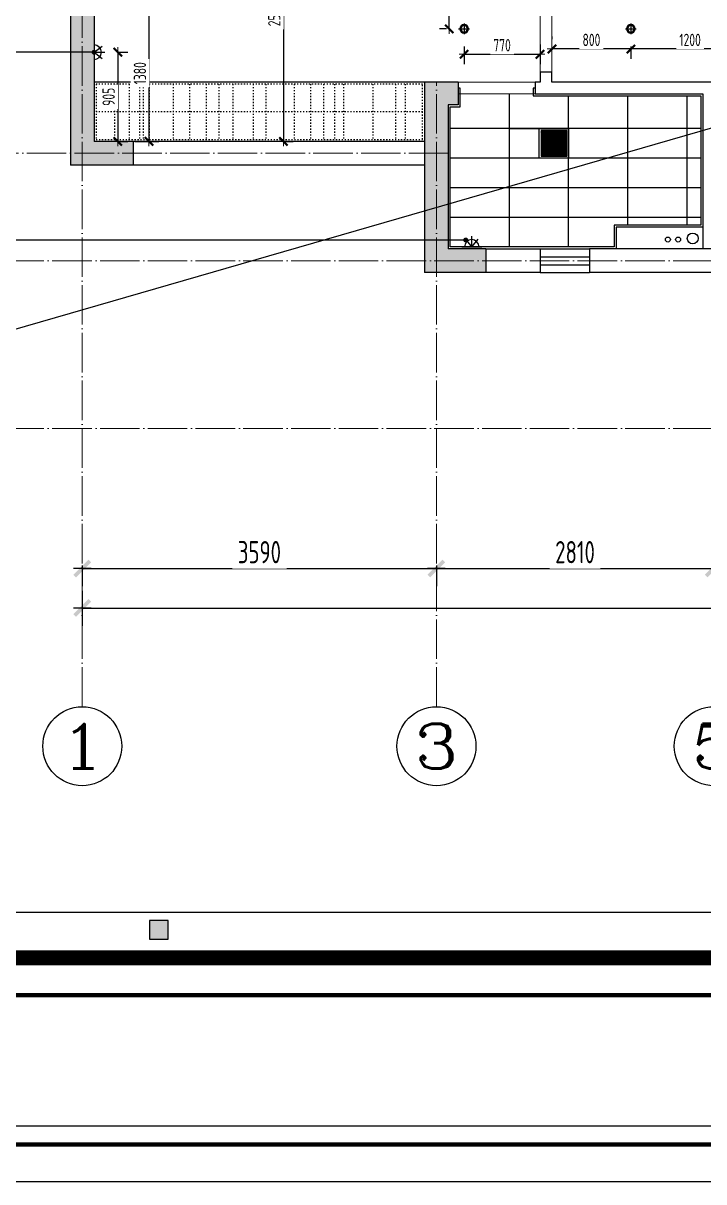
# Model space of a CAD drawing. Header units: inches. Extents: x 600 to 250244, y -404780 to 1000.
# Drawn here: x 98320 to 105218, y -404780 to -393041 of the extents above; entities that cross this region are included whole.
import ezdxf
from ezdxf.enums import TextEntityAlignment as Align

# ---------------------------------------------------------------- set-up
doc = ezdxf.new("R2010")
doc.units = ezdxf.units.IN
doc.header["$MEASUREMENT"] = 0
doc.linetypes.add('ACAD_ISO03W100', pattern=[30, 12, -18])
doc.linetypes.add('DOTE', pattern=[2.42, 2, -0.2, 0.02, -0.2])
for name, color, linetype in [('15开关布置图-YJ', 2, 'Continuous'), ('AXIS', 1, 'Continuous'), ('AXIS_TEXT', 7, 'Continuous'), ('A图框', 7, 'Continuous'), ('D-ARCHI', 250, 'Continuous'), ('EVH 立面填充', 8, 'Continuous'), ('IBS-003-建筑窗框', 3, 'Continuous'), ('IBS-182-原建筑非承重墙', 150, 'Continuous'), ('IBS-200-原建筑承重墙柱', 200, 'Continuous'), ('IBS-63-原建筑窗', 63, 'Continuous'), ('IDS-030-造型完成面(看线)', 30, 'Continuous'), ('IDS-040-固定高家具', 40, 'Continuous'), ('IRC-2-天花灯具', 2, 'Continuous'), ('IRC-30-天花轮廓线', 30, 'Continuous'), ('外标注', 50, 'Continuous')]:
    doc.layers.add(name, color=color, linetype=linetype)
doc.layers.add('天棚材质标注', color=2, linetype='Continuous', lineweight=5)
doc.layers.add('门', color=65, linetype='Continuous', lineweight=13)
doc.styles.add('_TCH_AXIS', font='COMPLEX', dxfattribs={"bigfont": 'GBCBIG'})
doc.styles.add('COMPLEX', font='COMPLEX')
doc.styles.add('HBA-DIMT', font='ARCHS.SHX', dxfattribs={"width": 0.8})
doc.dimstyles.new('HBA_40', dxfattribs={"dimscale": 50, "dimtxt": 2.5, "dimasz": 0.1, "dimexe": 2, "dimexo": 2.5, "dimgap": 0.6, "dimtad": 1, "dimdec": 0, "dimrnd": 5, "dimzin": 0, "dimtxsty": 'HBA-DIMT', "dimblk": 'HBA_DIMENSION_TICK', "dimblk1": 'HBA_DIMENSION_TICK', "dimblk2": 'HBA_DIMENSION_TICK', "dimcen": 0.125, "dimclrd": 44, "dimclre": 44, "dimclrt": 2, "dimadec": 0, "dimazin": 0, "dimtfac": 1, "dimtdec": 0, "dimtix": 1, "dimtmove": 1, "dimatfit": 3, "dimldrblk": 'HBA_Leader_Dot', "dimfxl": 0, "dimtvp": 1, "dimtfill": 1, "dimtolj": 1, "dimtzin": 0, "dimarcsym": 0})

# ---------------------------------------------------------------- blocks, each defined once
blk = doc.blocks.new('HBA_DIMENSION_TICK')
at = {"color": 0, "linetype": 'ByBlock'}
for p, q in [((-10, 0), (0, 0)), ((0, 0), (10, 0))]:
    blk.add_line(p, q, dxfattribs=at)
at = {"color": 50, "linetype": 'ByBlock'}
blk.add_solid([(-10, -7), (-7, -10), (7, 10), (10, 7)], dxfattribs=at)
blk = doc.blocks.new('*D712')
at = {"layer": 'Defpoints', "color": 0, "transparency": 16777216}
for p in [(98919, -398311), (102508, -398311), (102508, -398566)]:
    blk.add_point(p, dxfattribs=at)
at = {"layer": '外标注', "color": 44, "lineweight": -2, "transparency": 16777216}
for p, q in [((98919, -398536), (98919, -398746)), ((102508, -398536), (102508, -398746)), ((98928, -398566), (102499, -398566))]:
    blk.add_line(p, q, dxfattribs=at)
at = {"layer": '外标注', "color": 44, "lineweight": -2, "transparency": 16777216, "xscale": 9, "yscale": 9, "zscale": 9, "rotation": 180}
blk.add_blockref('HBA_DIMENSION_TICK', (98919, -398566), dxfattribs=at)
at = {"layer": '外标注', "color": 44, "lineweight": -2, "transparency": 16777216, "xscale": 9, "yscale": 9, "zscale": 9}
blk.add_blockref('HBA_DIMENSION_TICK', (102508, -398566), dxfattribs=at)
at = {"layer": '外标注', "color": 2, "transparency": 16777216, "insert": (100714, -398400), "char_height": 225, "attachment_point": 5, "style": 'HBA-DIMT', "bg_fill": 3, "box_fill_scale": 1.25, "bg_fill_color": 256, "bg_fill_true_color": 13158600, "bg_fill_transparency": 0}
blk.add_mtext('\\A1;3590', dxfattribs=at)
blk = doc.blocks.new('HBA_Leader_Dot')
at = {"color": 0, "linetype": 'ByBlock'}
blk.add_line((-5, 0), (-10, 0), dxfattribs=at)
at = {"color": 0, "linetype": 'ByBlock', "const_width": 5}
blk.add_lwpolyline([(-2.5, 0, 1), (2.5, 0, 1)], format="xyb", close=True, dxfattribs=at)
blk = doc.blocks.new('*D713')
at = {"layer": 'Defpoints', "color": 0, "transparency": 16777216}
for p in [(102508, -398311), (105318, -398311), (105318, -398566)]:
    blk.add_point(p, dxfattribs=at)
at = {"layer": '外标注', "color": 44, "lineweight": -2, "transparency": 16777216}
for p, q in [((102508, -398536), (102508, -398746)), ((105318, -398536), (105318, -398746)), ((102517, -398566), (105309, -398566))]:
    blk.add_line(p, q, dxfattribs=at)
at = {"layer": '外标注', "color": 44, "lineweight": -2, "transparency": 16777216, "xscale": 9, "yscale": 9, "zscale": 9, "rotation": 180}
blk.add_blockref('HBA_DIMENSION_TICK', (102508, -398566), dxfattribs=at)
at = {"layer": '外标注', "color": 44, "lineweight": -2, "transparency": 16777216, "xscale": 9, "yscale": 9, "zscale": 9}
blk.add_blockref('HBA_DIMENSION_TICK', (105318, -398566), dxfattribs=at)
at = {"layer": '外标注', "color": 2, "transparency": 16777216, "insert": (103913, -398400), "char_height": 225, "attachment_point": 5, "style": 'HBA-DIMT', "bg_fill": 3, "box_fill_scale": 1.25, "bg_fill_color": 256, "bg_fill_true_color": 13158600, "bg_fill_transparency": 0}
blk.add_mtext('\\A1;2810', dxfattribs=at)
blk = doc.blocks.new('*D720')
at = {"layer": 'Defpoints', "color": 0, "transparency": 16777216}
for p in [(98919, -398566), (113619, -398566), (113619, -398966)]:
    blk.add_point(p, dxfattribs=at)
at = {"layer": '外标注', "color": 44, "lineweight": -2, "transparency": 16777216}
for p, q in [((98919, -398791), (98919, -399146)), ((113619, -398791), (113619, -399146)), ((98928, -398966), (113610, -398966))]:
    blk.add_line(p, q, dxfattribs=at)
at = {"layer": '外标注', "color": 44, "lineweight": -2, "transparency": 16777216, "xscale": 9, "yscale": 9, "zscale": 9, "rotation": 180}
blk.add_blockref('HBA_DIMENSION_TICK', (98919, -398966), dxfattribs=at)
at = {"layer": '外标注', "color": 44, "lineweight": -2, "transparency": 16777216, "xscale": 9, "yscale": 9, "zscale": 9}
blk.add_blockref('HBA_DIMENSION_TICK', (113619, -398966), dxfattribs=at)
at = {"layer": '外标注', "color": 2, "transparency": 16777216, "insert": (106269, -398800), "char_height": 225, "attachment_point": 5, "style": 'HBA-DIMT', "bg_fill": 3, "box_fill_scale": 1.25, "bg_fill_color": 256, "bg_fill_true_color": 13158600, "bg_fill_transparency": 0}
blk.add_mtext('\\A1;14700', dxfattribs=at)
blk = doc.blocks.new('_AXISO')
blk.add_circle((0, 0), 0.5)
at = {"layer": 'AXIS_TEXT', "style": 'COMPLEX', "width": 1.041667}
blk.add_attdef('A', text='', height=0.56, dxfattribs=at).set_placement((-0.25, -0.28), (0.25, -0.28), align=Align.FIT)
blk = doc.blocks.new('gegeg')
at = {"layer": 'A图框'}
h = blk.add_hatch(color=256, dxfattribs=at)
h.dxf.hatch_style = 1
h.paths.add_polyline_path([(140844, -57733), (141019, -57733), (141019, -57558), (140844, -57558)])
for p, q in [((133887, -57482), (161887, -57482)), ((138761, -59483), (146834, -59483))]:
    blk.add_line(p, q, dxfattribs=at)
for points in [[(162587, -39218), (162587, -60008), (133187, -60008), (133187, -39218)], [(141019, -57558), (140844, -57558), (140844, -57733), (141019, -57733)]]:
    blk.add_lwpolyline(points, close=True, dxfattribs=at)
at = {"layer": 'A图框', "const_width": 140}
blk.add_lwpolyline([(161887, -57908), (133887, -57908)], dxfattribs=at)
at = {"layer": 'A图框', "const_width": 42}
blk.add_lwpolyline([(133537, -58258), (162237, -58258), (162237, -59658), (133537, -59658)], close=True, dxfattribs=at)
blk = doc.blocks.new('A$C2C253EB8')
at = {"layer": 'IRC-2-天花灯具', "color": 250}
for p, q in [((0, 55), (110, 55)), ((55, 0), (55, 110))]:
    blk.add_line(p, q, dxfattribs=at)
at = {"layer": 'IRC-2-天花灯具', "color": 2}
blk.add_ellipse((55, 55), major_axis=(44, 0), ratio=1, start_param=1.571461413961594, end_param=7.85464672114118, dxfattribs=at)
at = {"layer": 'IRC-2-天花灯具', "color": 251}
blk.add_ellipse((55, 55), major_axis=(33, 0), ratio=1, start_param=1.570667, end_param=7.853852, dxfattribs=at)
blk = doc.blocks.new('fhty')
at = {"layer": 'IRC-2-天花灯具'}
for p, q in [((717910, -196860), (717910, -197065)), ((717910, -196962), (717990, -196900)), ((717910, -196962), (718019, -196962)), ((717910, -196962), (717990, -197025))]:
    blk.add_line(p, q, dxfattribs=at)
blk.add_arc((717910, -196962), 74.3, 270, 90, dxfattribs=at)
blk = doc.blocks.new('*D749')
at = {"layer": 'Defpoints', "color": 0, "transparency": 16777216}
for p in [(104479, -393153), (105679, -393153), (104479, -393302)]:
    blk.add_point(p, dxfattribs=at)
at = {"layer": '天棚材质标注', "color": 44, "lineweight": -2, "transparency": 16777216}
for p, q in [((104479, -393278), (104479, -393402)), ((105674, -393302), (104484, -393302)), ((105679, -393278), (105679, -393402))]:
    blk.add_line(p, q, dxfattribs=at)
at = {"layer": '天棚材质标注', "color": 44, "lineweight": -2, "transparency": 16777216, "xscale": 5, "yscale": 5, "zscale": 5, "rotation": 180}
blk.add_blockref('HBA_DIMENSION_TICK', (104479, -393302), dxfattribs=at)
at = {"layer": '天棚材质标注', "color": 44, "lineweight": -2, "transparency": 16777216, "xscale": 5, "yscale": 5, "zscale": 5}
blk.add_blockref('HBA_DIMENSION_TICK', (105679, -393302), dxfattribs=at)
at = {"layer": '天棚材质标注', "color": 2, "transparency": 16777216, "insert": (105079, -393210), "char_height": 125, "attachment_point": 5, "style": 'HBA-DIMT', "bg_fill": 3, "box_fill_scale": 1.25, "bg_fill_color": 256, "bg_fill_true_color": 13158600, "bg_fill_transparency": 0}
blk.add_mtext('\\A1;1200', dxfattribs=at)
blk = doc.blocks.new('*D750')
at = {"layer": 'Defpoints', "color": 0, "transparency": 16777216}
for p in [(104479, -393153), (103679, -393302), (103679, -393302)]:
    blk.add_point(p, dxfattribs=at)
at = {"layer": '天棚材质标注', "color": 44, "lineweight": -2, "transparency": 16777216}
for p, q in [((103679, -393177), (103679, -393202)), ((104474, -393302), (103684, -393302)), ((104479, -393278), (104479, -393402))]:
    blk.add_line(p, q, dxfattribs=at)
at = {"layer": '天棚材质标注', "color": 44, "lineweight": -2, "transparency": 16777216, "xscale": 5, "yscale": 5, "zscale": 5, "rotation": 180}
blk.add_blockref('HBA_DIMENSION_TICK', (103679, -393302), dxfattribs=at)
at = {"layer": '天棚材质标注', "color": 44, "lineweight": -2, "transparency": 16777216, "xscale": 5, "yscale": 5, "zscale": 5}
blk.add_blockref('HBA_DIMENSION_TICK', (104479, -393302), dxfattribs=at)
at = {"layer": '天棚材质标注', "color": 2, "transparency": 16777216, "insert": (104079, -393210), "char_height": 125, "attachment_point": 5, "style": 'HBA-DIMT', "bg_fill": 3, "box_fill_scale": 1.25, "bg_fill_color": 256, "bg_fill_true_color": 13158600, "bg_fill_transparency": 0}
blk.add_mtext('\\A1;800', dxfattribs=at)
blk = doc.blocks.new('*D765')
at = {"layer": 'Defpoints', "color": 0, "transparency": 16777216}
for p in [(99148, -393335), (99148, -394238), (99279, -394238)]:
    blk.add_point(p, dxfattribs=at)
at = {"layer": '天棚材质标注', "color": 44, "lineweight": -2, "transparency": 16777216}
for p, q in [((99273, -393335), (99379, -393335)), ((99279, -393340), (99279, -394233)), ((99273, -394238), (99379, -394238))]:
    blk.add_line(p, q, dxfattribs=at)
at = {"layer": '天棚材质标注', "color": 44, "lineweight": -2, "transparency": 16777216, "xscale": 5, "yscale": 5, "zscale": 5}
for p, rotation in [((99279, -393335), 90), ((99279, -394238), 270)]:
    blk.add_blockref('HBA_DIMENSION_TICK', p, dxfattribs=dict(at, rotation=rotation))
at = {"layer": '天棚材质标注', "color": 2, "transparency": 16777216, "insert": (99186, -393787), "char_height": 125, "attachment_point": 5, "rotation": 90, "style": 'HBA-DIMT', "bg_fill": 3, "box_fill_scale": 1.25, "bg_fill_color": 256, "bg_fill_true_color": 13158600, "bg_fill_transparency": 0}
blk.add_mtext('\\A1;905', dxfattribs=at)
blk = doc.blocks.new('*D767')
at = {"layer": 'Defpoints', "color": 0, "transparency": 16777216}
for p in [(100840, -391668), (100840, -394238), (100957, -394238)]:
    blk.add_point(p, dxfattribs=at)
at = {"layer": '天棚材质标注', "color": 44, "lineweight": -2, "transparency": 16777216}
for p, q in [((100957, -391673), (100957, -394233)), ((100965, -391668), (101057, -391668)), ((100965, -394238), (101057, -394238))]:
    blk.add_line(p, q, dxfattribs=at)
at = {"layer": '天棚材质标注', "color": 44, "lineweight": -2, "transparency": 16777216, "xscale": 5, "yscale": 5, "zscale": 5}
for p, rotation in [((100957, -391668), 90), ((100957, -394238), 270)]:
    blk.add_blockref('HBA_DIMENSION_TICK', p, dxfattribs=dict(at, rotation=rotation))
at = {"layer": '天棚材质标注', "color": 2, "transparency": 16777216, "insert": (100865, -392953), "char_height": 125, "attachment_point": 5, "rotation": 90, "style": 'HBA-DIMT', "bg_fill": 3, "box_fill_scale": 1.25, "bg_fill_color": 256, "bg_fill_true_color": 13158600, "bg_fill_transparency": 0}
blk.add_mtext('\\A1;2570', dxfattribs=at)
blk = doc.blocks.new('*D768')
at = {"layer": 'Defpoints', "color": 0, "transparency": 16777216}
for p in [(102638, -392558), (102734, -392558), (102734, -393098)]:
    blk.add_point(p, dxfattribs=at)
at = {"layer": '天棚材质标注', "color": 44, "lineweight": -2, "transparency": 16777216}
for p, q in [((102609, -392558), (102538, -392558)), ((102638, -393093), (102638, -392563)), ((102609, -393098), (102538, -393098))]:
    blk.add_line(p, q, dxfattribs=at)
at = {"layer": '天棚材质标注', "color": 44, "lineweight": -2, "transparency": 16777216, "xscale": 5, "yscale": 5, "zscale": 5}
for p, rotation in [((102638, -392558), 90), ((102638, -393098), 270)]:
    blk.add_blockref('HBA_DIMENSION_TICK', p, dxfattribs=dict(at, rotation=rotation))
at = {"layer": '天棚材质标注', "color": 2, "transparency": 16777216, "insert": (102545, -392828), "char_height": 125, "attachment_point": 5, "rotation": 90, "style": 'HBA-DIMT', "bg_fill": 3, "box_fill_scale": 1.25, "bg_fill_color": 256, "bg_fill_true_color": 13158600, "bg_fill_transparency": 0}
blk.add_mtext('\\A1;540', dxfattribs=at)
blk = doc.blocks.new('*D769')
at = {"layer": 'Defpoints', "color": 0, "transparency": 16777216}
for p in [(103558, -393133), (102789, -393153), (103558, -393356)]:
    blk.add_point(p, dxfattribs=at)
at = {"layer": '天棚材质标注', "color": 44, "lineweight": -2, "transparency": 16777216}
for p, q in [((103558, -393258), (103558, -393456)), ((102789, -393278), (102789, -393456)), ((102794, -393356), (103553, -393356))]:
    blk.add_line(p, q, dxfattribs=at)
at = {"layer": '天棚材质标注', "color": 44, "lineweight": -2, "transparency": 16777216, "xscale": 5, "yscale": 5, "zscale": 5, "rotation": 180}
blk.add_blockref('HBA_DIMENSION_TICK', (102789, -393356), dxfattribs=at)
at = {"layer": '天棚材质标注', "color": 44, "lineweight": -2, "transparency": 16777216, "xscale": 5, "yscale": 5, "zscale": 5}
blk.add_blockref('HBA_DIMENSION_TICK', (103558, -393356), dxfattribs=at)
at = {"layer": '天棚材质标注', "color": 2, "transparency": 16777216, "insert": (103173, -393264), "char_height": 125, "attachment_point": 5, "style": 'HBA-DIMT', "bg_fill": 3, "box_fill_scale": 1.25, "bg_fill_color": 256, "bg_fill_true_color": 13158600, "bg_fill_transparency": 0}
blk.add_mtext('\\A1;770', dxfattribs=at)
blk = doc.blocks.new('*D891')
at = {"layer": 'Defpoints', "color": 0, "transparency": 16777216}
for p in [(99276, -392858), (99326, -394238), (99595, -394238)]:
    blk.add_point(p, dxfattribs=at)
at = {"layer": '天棚材质标注', "color": 44, "lineweight": -2, "transparency": 16777216}
for p, q in [((99401, -392858), (99695, -392858)), ((99595, -392863), (99595, -394233)), ((99451, -394238), (99695, -394238))]:
    blk.add_line(p, q, dxfattribs=at)
at = {"layer": '天棚材质标注', "color": 44, "lineweight": -2, "transparency": 16777216, "xscale": 5, "yscale": 5, "zscale": 5}
for p, rotation in [((99595, -392858), 90), ((99595, -394238), 270)]:
    blk.add_blockref('HBA_DIMENSION_TICK', p, dxfattribs=dict(at, rotation=rotation))
at = {"layer": '天棚材质标注', "color": 2, "transparency": 16777216, "insert": (99503, -393548), "char_height": 125, "attachment_point": 5, "rotation": 90, "style": 'HBA-DIMT', "bg_fill": 3, "box_fill_scale": 1.25, "bg_fill_color": 256, "bg_fill_true_color": 13158600, "bg_fill_transparency": 0}
blk.add_mtext('\\A1;1380', dxfattribs=at)

msp = doc.modelspace()

# ---------------------------------------------------------------- hatches: boundary and pattern name
at = {"layer": 'EVH 立面填充'}
h = msp.add_hatch(color=256, dxfattribs=at)
h.dxf.hatch_style = 1
h.paths.add_polyline_path([(99038.7, -394238.1), (99038.7, -392788.1), (98798.7, -392788.1), (98798.7, -394478.1), (99438.7, -394478.1), (99438.7, -394238.1)])
h = msp.add_hatch(color=256, dxfattribs=at)
h.dxf.hatch_style = 1
h.paths.add_polyline_path([(102388.4, -395568.1), (103008.4, -395568.1), (103008.4, -395328.1), (102628.4, -395328.1), (102628.4, -393868.1), (102728.4, -393868.1), (102728.4, -393638.1), (102388.4, -393638.1)])
at = {"layer": 'IRC-2-天花灯具'}
h = msp.add_hatch(dxfattribs=at)
h.set_pattern_fill('ANSI31', color=256, scale=80)
h.set_pattern_definition([(45, (9779.72, -378341.285), (-7.0710678, 7.0710678), [])])
h.paths.add_polyline_path([(103568.4, -394388.1), (103828.4, -394388.1), (103828.4, -394128.1), (103568.4, -394128.1)])

# ---------------------------------------------------------------- linework, layer by layer
at = {"layer": 'D-ARCHI', "color": 251, "linetype": 'DOTE', "lineweight": 5, "ltscale": 200}
for p, q in [((102628.4, -394358.1), (96111.4, -394358.1)), ((116438.7, -395448.1), (96111.4, -395448.1)), ((116438.7, -397146.4), (96111.4, -397146.4))]:
    msp.add_line(p, q, dxfattribs=at)
at = {"layer": 'IBS-003-建筑窗框', "color": 251, "ltscale": 10}
for p, q in [((103558.4, -395328.1), (104058.4, -395328.1)), ((103558.4, -395568.1), (104058.4, -395568.1))]:
    msp.add_line(p, q, dxfattribs=at)
at = {"layer": 'IBS-182-原建筑非承重墙'}
for p, q in [((103678.4, -393538.1), (103558.4, -393538.1)), ((103558.4, -393538.1), (103558.4, -393638.1)), ((103678.4, -393638.1), (103678.4, -393538.1)), ((103558.4, -393638.1), (103508.4, -393638.1)), ((103508.4, -393638.1), (103508.4, -393758.1)), ((107328.4, -393638.1), (103678.4, -393638.1)), ((103508.4, -393758.1), (105208.4, -393758.1)), ((105208.4, -393758.1), (105208.4, -395328.1)), ((102388.4, -394238.1), (99438.7, -394238.1)), ((102388.4, -394478.1), (99438.7, -394478.1)), ((104328.4, -395108.1), (104328.4, -395328.1)), ((105208.4, -395108.1), (104328.4, -395108.1)), ((103008.4, -395328.1), (103558.4, -395328.1)), ((103558.4, -395328.1), (103558.4, -395568.1)), ((105438.4, -395328.1), (104058.4, -395328.1)), ((104058.4, -395328.1), (104058.4, -395568.1)), ((103558.4, -395568.1), (103008.4, -395568.1)), ((106518.4, -395568.1), (104058.4, -395568.1))]:
    msp.add_line(p, q, dxfattribs=at)
for centre, radius in [((104854.1, -395232.9), 25), ((104957.4, -395232.9), 25), ((105105.6, -395221.5), 55)]:
    msp.add_circle(centre, radius, dxfattribs=at)
at = {"layer": 'IBS-200-原建筑承重墙柱', "ltscale": 0.02}
for p, q in [((98798.7, -392788.1), (98798.7, -394478.1)), ((99038.7, -392788.1), (99038.7, -394238.1)), ((102728.4, -393638.1), (102388.4, -393638.1)), ((102388.4, -393638.1), (102388.4, -395568.1)), ((102728.4, -393638.1), (102728.4, -393868.1)), ((102728.4, -393868.1), (102628.4, -393868.1)), ((102628.4, -393868.1), (102628.4, -395328.1)), ((99438.7, -394238.1), (99038.7, -394238.1)), ((99438.7, -394478.1), (99438.7, -394238.1)), ((99438.7, -394478.1), (98798.7, -394478.1)), ((103008.4, -395328.1), (102628.4, -395328.1)), ((103008.4, -395328.1), (103008.4, -395568.1)), ((103008.4, -395568.1), (102388.4, -395568.1))]:
    msp.add_line(p, q, dxfattribs=at)
at = {"layer": 'IBS-63-原建筑窗'}
for p, q in [((103558.4, -395408.1), (104058.4, -395408.1)), ((103558.4, -395488.1), (104058.4, -395488.1))]:
    msp.add_line(p, q, dxfattribs=at)
at = {"layer": 'IDS-030-造型完成面(看线)'}
msp.add_lwpolyline([(103508.4, -393698.1), (103488.4, -393698.1), (103488.4, -393778.1), (105188.4, -393778.1), (105188.4, -395088.1), (104308.4, -395088.1), (104308.4, -395308.1), (102648.4, -395308.1), (102648.4, -393888.1), (102748.4, -393888.1), (102748.4, -393698.1), (102728.4, -393698.1)], dxfattribs=at)
at = {"layer": 'IDS-040-固定高家具'}
msp.add_line((102388.4, -393638.1), (99038.7, -393638.1), dxfattribs=at)
at = {"layer": 'IDS-040-固定高家具', "linetype": 'ACAD_ISO03W100'}
for p, q in [((99245.8, -393658.1), (99245.8, -394218.1)), ((99394.5, -393658.1), (99394.5, -394218.1)), ((99498.6, -393658.1), (99498.6, -394218.1)), ((99535.8, -393658.1), (99535.8, -394218.1)), ((99595.3, -393658.1), (99595.3, -394218.1)), ((99840.7, -393658.1), (99840.7, -394218.1)), ((100004.3, -393658.1), (100004.3, -394218.1)), ((100175.3, -393658.1), (100175.3, -394218.1)), ((100301.8, -393658.1), (100301.8, -394218.1)), ((100443.1, -393658.1), (100443.1, -394218.1)), ((100651.3, -393658.1), (100651.3, -394218.1)), ((100777.7, -393658.1), (100777.7, -394218.1)), ((101067.7, -393658.1), (101067.7, -394218.1)), ((101231.4, -393658.1), (101231.4, -394218.1)), ((101365.2, -393658.1), (101365.2, -394218.1)), ((101476.8, -393658.1), (101476.8, -394218.1)), ((101566, -393658.1), (101566, -394218.1)), ((101863.5, -393658.1), (101863.5, -394218.1)), ((102094, -393658.1), (102094, -394218.1)), ((102190.7, -393658.1), (102190.7, -394218.1)), ((102368.4, -393938.1), (99058.7, -393938.1))]:
    msp.add_line(p, q, dxfattribs=at)
msp.add_lwpolyline([(99058.7, -394218.1), (102368.4, -394218.1), (102368.4, -393658.1), (99058.7, -393658.1)], close=True, dxfattribs=at)
at = {"layer": 'IRC-2-天花灯具'}
msp.add_line((103548.4, -394408.1), (103548.4, -394108.1), dxfattribs=at)
for points in [[(103848.4, -394108.1), (103848.4, -394408.1), (103248.4, -394408.1), (103248.4, -394108.1)], [(103568.4, -394388.1), (103828.4, -394388.1), (103828.4, -394128.1), (103568.4, -394128.1)]]:
    msp.add_lwpolyline(points, close=True, dxfattribs=at)
at = {"layer": 'IRC-30-天花轮廓线'}
for p, q in [((103248.4, -395308.1), (103248.4, -393758.1)), ((103848.4, -395308.1), (103848.4, -393778.1)), ((104448.4, -395088.1), (104448.4, -393778.1)), ((105048.4, -395088.1), (105048.4, -393778.1)), ((105188.4, -394108.1), (102648.4, -394108.1)), ((105188.4, -394408.1), (102648.4, -394408.1)), ((105188.4, -394708.1), (102648.4, -394708.1)), ((105188.4, -395008.1), (102648.4, -395008.1))]:
    msp.add_line(p, q, dxfattribs=at)
at = {"layer": '门', "color": 8, "lineweight": 5}
for points in [[(103558.4, -393538.1), (103678.7, -393538.1), (103678.7, -392658.1), (103558.4, -392658.1)], [(103508.4, -393758.1), (102728.4, -393758.1), (102728.4, -393638.1), (103508.4, -393638.1)]]:
    msp.add_lwpolyline(points, close=True, dxfattribs=at)

# ---------------------------------------------------------------- block references
at = {"layer": 'AXIS'}
ref = msp.add_blockref('_AXISO', (98918.7, -400366.4), dxfattribs=dict(at, xscale=800, yscale=800, zscale=800))
ref.add_attrib('A', '1', dxfattribs={"layer": 'AXIS_TEXT', "height": 452.5, "style": '_TCH_AXIS', "width": 2.333333}).set_placement((98692.4, -400592.7), (99144.9, -400592.7), align=Align.FIT)
ref = msp.add_blockref('_AXISO', (102508.4, -400366.4), dxfattribs=dict(at, xscale=800, yscale=800, zscale=800))
ref.add_attrib('A', '3', dxfattribs={"layer": 'AXIS_TEXT', "height": 452.5, "style": '_TCH_AXIS', "width": 1.5}).set_placement((102282.1, -400592.7), (102734.6, -400592.7), align=Align.FIT)
ref = msp.add_blockref('_AXISO', (105318.4, -400366.4), dxfattribs=dict(at, xscale=800, yscale=800, zscale=800))
ref.add_attrib('A', '5', dxfattribs={"layer": 'AXIS_TEXT', "height": 452.5, "style": '_TCH_AXIS', "width": 1.5}).set_placement((105092.1, -400592.7), (105544.6, -400592.7), align=Align.FIT)
at = {"layer": 'IRC-2-天花灯具', "xscale": -1, "rotation": 180}
for p in [(102733.5, -393043.1), (104423.8, -393043.1)]:
    msp.add_blockref('A$C2C253EB8', p, dxfattribs=at)
at = {"layer": 'IRC-2-天花灯具'}
msp.add_blockref('fhty', (-618871, -196372.7), dxfattribs=at)
at = {"layer": 'IRC-2-天花灯具', "rotation": 90}
msp.add_blockref('fhty', (-94095.3, -1113217.7), dxfattribs=at)

# ---------------------------------------------------------------- dimensions: what is measured, and where the dimension line sits
at = {"layer": '外标注'}
dim = msp.add_linear_dim(base=(102508.4, -398566.4), p1=(98918.7, -398311.4), p2=(102508.4, -398311.4), dimstyle='HBA_40', override={"dimscale": 90, "dimfxl": 200, "dimfxlon": 1}, dxfattribs=at)
dim.commit()
dim.dimension.update_dxf_attribs({"geometry": '*D712', "text_midpoint": (100713.5, -398399.9)})

# ---------------------------------------------------------------- leaders
at = {"layer": '天棚材质标注', "color": 6}
for points in [[(99038.7, -393335.2), (92259.3, -393335.2)], [(105458.4, -394057.6), (94505.6, -397222), (92268.4, -397222)], [(102805.1, -395237.6), (92259.3, -395237.6)]]:
    msp.add_leader(points, dimstyle='HBA_40', override={"dimgap": 0.6, "dimtad": 0}, dxfattribs=at)

# ---------------------------------------------------------------- next in the draw order: dimensions: what is measured, and where the dimension line sits
at = {"layer": '外标注'}
dim = msp.add_linear_dim(base=(105318.4, -398566.4), p1=(102508.4, -398311.4), p2=(105318.4, -398311.4), dimstyle='HBA_40', override={"dimscale": 90, "dimfxl": 200, "dimfxlon": 1}, dxfattribs=at)
dim.commit()
dim.dimension.update_dxf_attribs({"geometry": '*D713', "text_midpoint": (103913.4, -398399.9)})

# ---------------------------------------------------------------- next in the draw order: dimensions: what is measured, and where the dimension line sits
dim = msp.add_linear_dim(base=(113618.7, -398966.4), p1=(98918.7, -398566.4), p2=(113618.7, -398566.4), dimstyle='HBA_40', override={"dimscale": 90, "dimfxl": 200, "dimfxlon": 1}, dxfattribs=at)
dim.commit()
dim.dimension.update_dxf_attribs({"geometry": '*D720', "text_midpoint": (106268.7, -398799.9)})

# ---------------------------------------------------------------- next in the draw order: linework, layer by layer
at = {"layer": 'D-ARCHI', "color": 251, "linetype": 'DOTE', "lineweight": 5, "ltscale": 200}
for p, q in [((98918.7, -399966.4), (98918.7, -385017.8)), ((102508.4, -399966.4), (102508.4, -393638.1))]:
    msp.add_line(p, q, dxfattribs=at)

# ---------------------------------------------------------------- next in the draw order: block references
at = {"layer": '15开关布置图-YJ', "color": 2, "xscale": 1.081091401797356, "yscale": 1.081091401797356, "zscale": 1.081091401797356}
msp.add_blockref('gegeg', (-52664.3, -339905.9), dxfattribs=at)

# ---------------------------------------------------------------- next in the draw order: dimensions: what is measured, and where the dimension line sits
at = {"layer": '天棚材质标注', "color": 6}
for base, p1, p2, picture, middle in [((100957.3, -394238.1), (100839.6, -391668.1), (100839.6, -394238.1), '*D767', (100864.8, -392953.1)), ((102637.9, -392558.1), (102733.5, -393098.1), (102733.5, -392558.1), '*D768', (102545.4, -392828.1)), ((99278.7, -394238.1), (99148.2, -393335.2), (99148.2, -394238.1), '*D765', (99186.2, -393786.6))]:
    dim = msp.add_linear_dim(base=base, p1=p1, p2=p2, angle=90, dimstyle='HBA_40', dxfattribs=at)
    dim.commit()
    dim.dimension.update_dxf_attribs({"geometry": picture, "text_midpoint": middle})
dim = msp.add_linear_dim(base=(104478.8, -393302.2), p1=(105678.8, -393153.1), p2=(104478.8, -393153.1), dimstyle='HBA_40', dxfattribs=at)
dim.commit()
dim.dimension.update_dxf_attribs({"geometry": '*D749', "text_midpoint": (105078.8, -393209.7)})

# ---------------------------------------------------------------- next in the draw order: dimensions: what is measured, and where the dimension line sits
dim = msp.add_linear_dim(base=(99595.3, -394238.1), p1=(99275.7, -392858.1), p2=(99326, -394238.1), angle=90, dimstyle='HBA_40', dxfattribs=at)
dim.commit()
dim.dimension.update_dxf_attribs({"geometry": '*D891', "text_midpoint": (99502.8, -393548.1)})
dim = msp.add_linear_dim(base=(103678.7, -393302.2), p1=(104478.8, -393153.1), p2=(103678.7, -393302.2), dimstyle='HBA_40', dxfattribs=at)
dim.commit()
dim.dimension.update_dxf_attribs({"geometry": '*D750', "text_midpoint": (104078.7, -393209.7)})

# ---------------------------------------------------------------- next in the draw order: dimensions: what is measured, and where the dimension line sits
dim = msp.add_linear_dim(base=(103558.4, -393356.3), p1=(102788.5, -393153.1), p2=(103558.4, -393133.2), dimstyle='HBA_40', dxfattribs=at)
dim.commit()
dim.dimension.update_dxf_attribs({"geometry": '*D769', "text_midpoint": (103173.4, -393263.8)})

doc.saveas('drawing.dxf')
